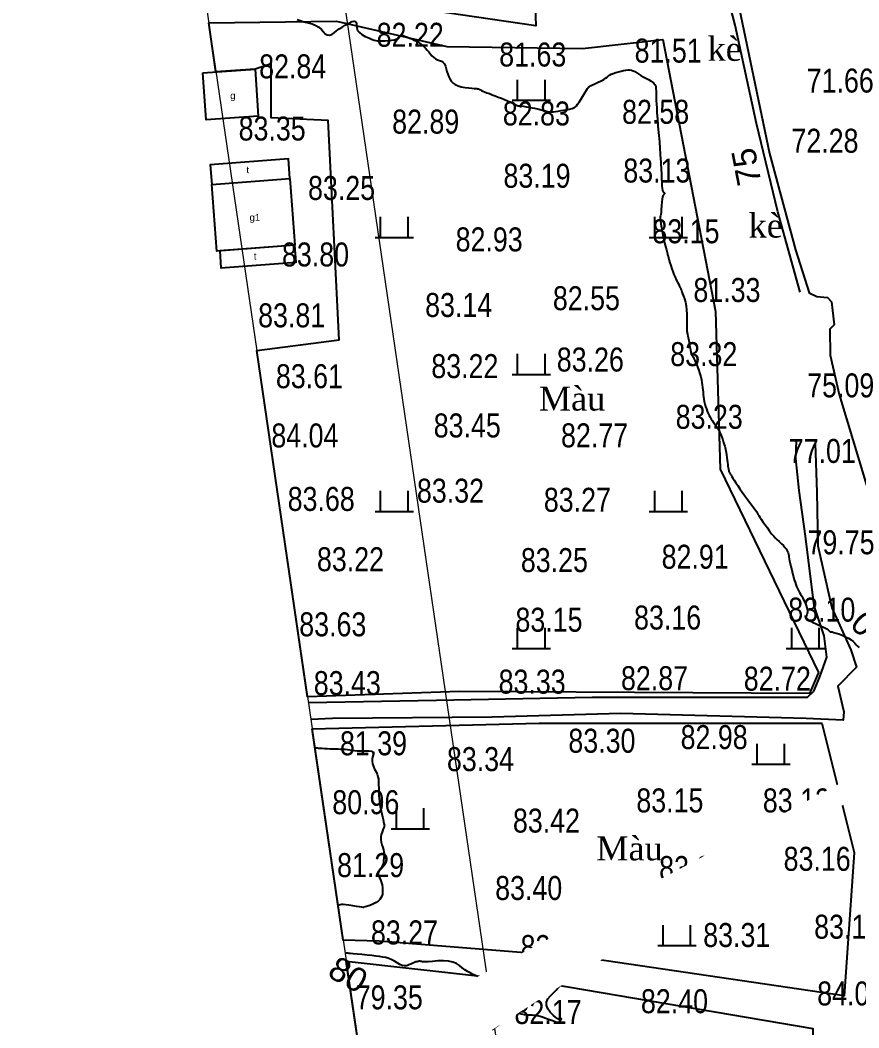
# Model space of a CAD drawing. Header units: metres. Extents: x 429565 to 431255, y 2472510 to 2473324.
# Drawn here: x 429565.6 to 429688, y 2472980.8 to 2473127.8 of the extents above; entities that cross this region are included whole.
import ezdxf
from ezdxf.enums import TextEntityAlignment as Align

# ---------------------------------------------------------------- set-up
doc = ezdxf.new("R2010")
doc.units = ezdxf.units.M
doc.set_wipeout_variables(frame=1)
doc.layers.get('0').update_dxf_attribs({"color": 50})
for name, color, linetype in [('BV_Ten_Chugiai', 7, 'Continuous'), ('Docao', 7, 'Continuous'), ('duong', 9, 'Continuous'), ('Ghichu', 7, 'Continuous'), ('hanh nha', 6, 'Continuous'), ('mau2000', 3, 'Continuous'), ('MHBS_DongMuc', 3, 'Continuous'), ('nha', 6, 'Continuous'), ('RG', 3, 'Continuous'), ('thuyhe', 4, 'Continuous')]:
    doc.layers.add(name, color=color, linetype=linetype)
doc.layers.add('PLine_74', color=74, linetype='Continuous', lineweight=0)
doc.styles.add('ghichu', font='times.ttf', dxfattribs={"height": 1.5})
doc.styles.get("Standard").update_dxf_attribs({"font": 'arial.ttf'})
doc.linetypes.add('DUONG_MEP_NUOC', pattern='A,0.2,[130,ltypeshp.shx,S=0.15,R=0,X=0,Y=0.15],0.05,[130,ltypeshp.shx,S=0.15,R=0,X=0,Y=0.15],1', length=1.25)
doc.linetypes.add('R_GIOI_TV', pattern='A,0,[133,ltypeshp.shx,S=0.04,R=0,X=-0.03,Y=0],-0.5', length=0.5)

# ---------------------------------------------------------------- blocks, each defined once
blk = doc.blocks.new('mau')
for p, q in [((-0.5, 0), (-0.5, 0.75)), ((0.5, 0), (0.5, 0.75)), ((-0.7, 0), (0.7, 0))]:
    blk.add_line(p, q)
blk = doc.blocks.new('A$Ce915ad33')
at = {"layer": 'duong', "color": 8}
for points in [[(429607.69, 2473028.23), (429626.39, 2473028.56), (429649.12, 2473029.03), (429674.24, 2473029.03), (429680.55, 2473029.01), (429681.46, 2473029.89), (429682.34, 2473032.01), (429683.34, 2473034.87), (429682.97, 2473037.95), (429681.51, 2473042.33), (429680.22, 2473052.52), (429679.3, 2473059.16), (429678.84, 2473063.86), (429678.92, 2473066.49)], [(429681.63, 2473066.05), (429681.87, 2473058.93), (429682.05, 2473051.1), (429684.07, 2473042.05), (429686.86, 2473035.94), (429687.69, 2473033.39), (429684.96, 2473030.63), (429685.85, 2473026.9), (429685.73, 2473025.65), (429680.33, 2473025.89), (429653.28, 2473026.66), (429634.51, 2473026.12), (429611.19, 2473025.89), (429608.05, 2473025.78)]]:
    blk.add_lwpolyline(points, dxfattribs=at)
at = {"layer": 'MHBS_DongMuc', "color": 8, "elevation": 82}
for points in [[(429606.05, 2473127.91), (429606.51, 2473127.75), (429607.04, 2473127.59), (429607.64, 2473127.43), (429608.24, 2473127.26), (429608.76, 2473127.04), (429609.21, 2473126.78), (429609.59, 2473126.47), (429609.89, 2473126.13), (429610.16, 2473125.83), (429610.45, 2473125.66), (429610.76, 2473125.63), (429611.09, 2473125.72), (429611.43, 2473125.95), (429611.8, 2473126.24), (429612.19, 2473126.53), (429612.62, 2473126.81), (429613.08, 2473127.1), (429613.57, 2473127.39), (429614.01, 2473127.61), (429614.35, 2473127.69), (429614.58, 2473127.62), (429614.71, 2473127.42), (429614.72, 2473127.08), (429614.74, 2473126.69), (429614.88, 2473126.33), (429615.13, 2473126), (429615.5, 2473125.7), (429615.98, 2473125.44), (429616.49, 2473125.22), (429616.92, 2473125.05), (429617.27, 2473124.92), (429617.54, 2473124.84), (429617.74, 2473124.81), (429617.93, 2473124.8), (429618.19, 2473124.8), (429618.52, 2473124.8), (429618.91, 2473124.82), (429619.38, 2473124.84), (429619.83, 2473124.88), (429620.21, 2473124.95), (429620.5, 2473125.04), (429620.71, 2473125.16), (429620.83, 2473125.31), (429620.93, 2473125.45), (429621.04, 2473125.55), (429621.16, 2473125.6), (429621.3, 2473125.61), (429621.46, 2473125.58), (429621.64, 2473125.51), (429621.87, 2473125.43), (429622.14, 2473125.33), (429622.44, 2473125.21), (429622.79, 2473125.07), (429623.14, 2473124.92), (429623.47, 2473124.75), (429623.78, 2473124.57), (429624.05, 2473124.38), (429624.31, 2473124.18), (429624.55, 2473123.95), (429624.78, 2473123.71), (429625.02, 2473123.45), (429625.25, 2473123.17), (429625.49, 2473122.87), (429625.73, 2473122.59), (429625.98, 2473122.35), (429626.25, 2473122.16), (429626.54, 2473122.02), (429626.84, 2473121.94), (429627.13, 2473121.83), (429627.37, 2473121.66), (429627.57, 2473121.42), (429627.71, 2473121.1), (429627.81, 2473120.71), (429627.9, 2473120.3), (429628.02, 2473119.92), (429628.17, 2473119.56), (429628.35, 2473119.23), (429628.55, 2473118.92), (429628.81, 2473118.64), (429629.13, 2473118.42), (429629.54, 2473118.23), (429630.01, 2473118.1), (429630.56, 2473118.01), (429631.1, 2473117.95), (429631.54, 2473117.9), (429631.89, 2473117.86), (429632.13, 2473117.84), (429632.28, 2473117.82), (429632.38, 2473117.81), (429632.48, 2473117.79), (429632.59, 2473117.75), (429632.7, 2473117.7), (429632.81, 2473117.64), (429632.95, 2473117.57), (429633.15, 2473117.47), (429633.41, 2473117.36), (429633.73, 2473117.23), (429634.11, 2473117.09), (429634.53, 2473116.93), (429634.96, 2473116.76), (429635.4, 2473116.59), (429635.85, 2473116.41), (429636.32, 2473116.22), (429636.76, 2473116.04), (429637.13, 2473115.87), (429637.44, 2473115.73), (429637.68, 2473115.6), (429637.86, 2473115.5), (429638.01, 2473115.41), (429638.15, 2473115.35), (429638.29, 2473115.31), (429638.42, 2473115.29), (429638.56, 2473115.29), (429638.75, 2473115.29), (429639.06, 2473115.26), (429639.48, 2473115.19), (429640.02, 2473115.09), (429640.67, 2473114.95), (429641.33, 2473114.81), (429641.86, 2473114.69), (429642.28, 2473114.59), (429642.58, 2473114.51), (429642.77, 2473114.46), (429642.93, 2473114.43), (429643.15, 2473114.42), (429643.43, 2473114.43), (429643.76, 2473114.47), (429644.16, 2473114.54), (429644.56, 2473114.62), (429644.93, 2473114.68), (429645.25, 2473114.74), (429645.54, 2473114.79), (429645.78, 2473114.84), (429646, 2473114.89), (429646.2, 2473114.94), (429646.37, 2473115.01), (429646.52, 2473115.09), (429646.66, 2473115.18), (429646.8, 2473115.32), (429646.98, 2473115.55), (429647.2, 2473115.86), (429647.46, 2473116.26), (429647.75, 2473116.74), (429648.04, 2473117.21), (429648.27, 2473117.59), (429648.44, 2473117.86), (429648.56, 2473118.03), (429648.62, 2473118.1), (429648.71, 2473118.14), (429648.88, 2473118.23), (429649.15, 2473118.36), (429649.51, 2473118.53), (429649.97, 2473118.75), (429650.42, 2473118.98), (429650.79, 2473119.18), (429651.07, 2473119.35), (429651.27, 2473119.49), (429651.37, 2473119.6), (429651.47, 2473119.7), (429651.63, 2473119.81), (429651.87, 2473119.92), (429652.18, 2473120.04), (429652.56, 2473120.17), (429652.97, 2473120.29), (429653.34, 2473120.39), (429653.69, 2473120.46), (429654, 2473120.52), (429654.29, 2473120.55), (429654.56, 2473120.55), (429654.82, 2473120.51), (429655.09, 2473120.42), (429655.35, 2473120.3), (429655.62, 2473120.13), (429655.89, 2473119.95), (429656.2, 2473119.75), (429656.55, 2473119.56), (429656.93, 2473119.36), (429657.34, 2473119.15), (429657.73, 2473118.93), (429658.03, 2473118.69), (429658.24, 2473118.42), (429658.37, 2473118.13), (429658.41, 2473117.82), (429658.42, 2473117.47), (429658.43, 2473117.06), (429658.44, 2473116.61), (429658.46, 2473116.1), (429658.49, 2473115.54), (429658.52, 2473115.02), (429658.54, 2473114.6), (429658.55, 2473114.3), (429658.56, 2473114.12), (429658.57, 2473114.04), (429658.57, 2473114.03), (429658.57, 2473114.01), (429658.57, 2473113.99), (429658.58, 2473113.98), (429658.58, 2473113.96), (429658.59, 2473113.9), (429658.6, 2473113.75), (429658.62, 2473113.52), (429658.64, 2473113.2), (429658.67, 2473112.79), (429658.7, 2473112.34), (429658.74, 2473111.89), (429658.78, 2473111.43), (429658.82, 2473110.97), (429658.87, 2473110.51), (429658.92, 2473110.08), (429658.95, 2473109.74), (429658.98, 2473109.47), (429658.99, 2473109.29), (429658.99, 2473109.19), (429658.99, 2473109.08), (429659, 2473108.86), (429659.01, 2473108.55), (429659.04, 2473108.14), (429659.07, 2473107.62), (429659.1, 2473107.1), (429659.13, 2473106.66), (429659.15, 2473106.3), (429659.17, 2473106.03), (429659.19, 2473105.84), (429659.2, 2473105.65), (429659.21, 2473105.39), (429659.23, 2473105.05), (429659.24, 2473104.63), (429659.25, 2473104.13), (429659.27, 2473103.64), (429659.31, 2473103.25), (429659.37, 2473102.96), (429659.45, 2473102.77), (429659.55, 2473102.68), (429659.64, 2473102.64), (429659.68, 2473102.58), (429659.69, 2473102.53), (429659.65, 2473102.46), (429659.57, 2473102.39), (429659.48, 2473102.27), (429659.39, 2473102.04), (429659.32, 2473101.71), (429659.27, 2473101.28), (429659.22, 2473100.74), (429659.18, 2473100.2), (429659.15, 2473099.78), (429659.11, 2473099.46), (429659.08, 2473099.24), (429659.05, 2473099.14), (429659.03, 2473099.04), (429659.04, 2473098.82), (429659.08, 2473098.51), (429659.14, 2473098.08), (429659.22, 2473097.54), (429659.32, 2473096.96), (429659.43, 2473096.39), (429659.55, 2473095.84), (429659.68, 2473095.3), (429659.81, 2473094.77), (429659.93, 2473094.3), (429660.03, 2473093.92), (429660.11, 2473093.64), (429660.15, 2473093.46), (429660.17, 2473093.38), (429660.18, 2473093.34), (429660.19, 2473093.31), (429660.2, 2473093.28), (429660.21, 2473093.25), (429660.22, 2473093.21), (429660.24, 2473093.14), (429660.28, 2473092.98), (429660.36, 2473092.74), (429660.45, 2473092.41), (429660.58, 2473092), (429660.72, 2473091.55), (429660.87, 2473091.12), (429661.03, 2473090.71), (429661.2, 2473090.32), (429661.38, 2473089.94), (429661.55, 2473089.6), (429661.69, 2473089.32), (429661.8, 2473089.1), (429661.87, 2473088.94), (429661.92, 2473088.84), (429661.95, 2473088.77), (429661.98, 2473088.7), (429662.02, 2473088.62), (429662.05, 2473088.55), (429662.09, 2473088.47), (429662.14, 2473088.35), (429662.21, 2473088.15), (429662.3, 2473087.89), (429662.42, 2473087.55), (429662.56, 2473087.13), (429662.7, 2473086.66), (429662.81, 2473086.13), (429662.88, 2473085.56), (429662.92, 2473084.93), (429662.93, 2473084.26), (429662.93, 2473083.64), (429662.92, 2473083.14), (429662.92, 2473082.78), (429662.92, 2473082.56), (429662.92, 2473082.47), (429662.92, 2473082.46), (429662.92, 2473082.44), (429662.92, 2473082.43), (429662.92, 2473082.42), (429662.93, 2473082.41), (429662.93, 2473082.4), (429662.93, 2473082.38), (429662.94, 2473082.35), (429662.95, 2473082.31), (429662.96, 2473082.27), (429662.98, 2473082.16), (429663.02, 2473081.97), (429663.07, 2473081.68), (429663.15, 2473081.3), (429663.24, 2473080.82), (429663.33, 2473080.34), (429663.41, 2473079.95), (429663.46, 2473079.64), (429663.5, 2473079.41), (429663.51, 2473079.28), (429663.53, 2473079.18), (429663.56, 2473079.09), (429663.6, 2473079), (429663.66, 2473078.91), (429663.74, 2473078.82), (429663.84, 2473078.69), (429663.96, 2473078.46), (429664.1, 2473078.14), (429664.27, 2473077.73), (429664.46, 2473077.23), (429664.65, 2473076.7), (429664.81, 2473076.2), (429664.94, 2473075.75), (429665.04, 2473075.33), (429665.11, 2473074.95), (429665.17, 2473074.59), (429665.22, 2473074.23), (429665.26, 2473073.88), (429665.29, 2473073.54), (429665.31, 2473073.19), (429665.34, 2473072.85), (429665.39, 2473072.5), (429665.46, 2473072.15), (429665.55, 2473071.79), (429665.65, 2473071.43), (429665.77, 2473071.08), (429665.9, 2473070.75), (429666.04, 2473070.43), (429666.18, 2473070.14), (429666.33, 2473069.87), (429666.48, 2473069.61), (429666.65, 2473069.35), (429666.81, 2473069.1), (429666.99, 2473068.85), (429667.17, 2473068.61), (429667.36, 2473068.35), (429667.53, 2473068.06), (429667.7, 2473067.72), (429667.86, 2473067.35), (429668.01, 2473066.95), (429668.15, 2473066.55), (429668.26, 2473066.19), (429668.36, 2473065.89), (429668.45, 2473065.64), (429668.51, 2473065.44), (429668.56, 2473065.23), (429668.61, 2473064.99), (429668.67, 2473064.7), (429668.71, 2473064.36), (429668.76, 2473063.98), (429668.81, 2473063.59), (429668.85, 2473063.26), (429668.89, 2473062.96), (429668.92, 2473062.72), (429668.95, 2473062.52), (429668.98, 2473062.35), (429669.01, 2473062.21), (429669.03, 2473062.08), (429669.05, 2473061.99), (429669.07, 2473061.91), (429669.1, 2473061.84), (429669.13, 2473061.77), (429669.17, 2473061.69), (429669.22, 2473061.61), (429669.28, 2473061.53), (429669.37, 2473061.41), (429669.49, 2473061.23), (429669.65, 2473060.99), (429669.84, 2473060.68), (429670.07, 2473060.32), (429670.34, 2473059.9), (429670.65, 2473059.44), (429671, 2473058.94), (429671.38, 2473058.4), (429671.8, 2473057.82), (429672.21, 2473057.28), (429672.54, 2473056.83), (429672.79, 2473056.48), (429672.97, 2473056.24), (429673.07, 2473056.09), (429673.13, 2473056), (429673.19, 2473055.91), (429673.25, 2473055.82), (429673.3, 2473055.73), (429673.35, 2473055.64), (429673.43, 2473055.51), (429673.57, 2473055.29), (429673.77, 2473055), (429674.03, 2473054.62), (429674.36, 2473054.16), (429674.69, 2473053.71), (429674.95, 2473053.34), (429675.15, 2473053.05), (429675.29, 2473052.85), (429675.37, 2473052.74), (429675.45, 2473052.64), (429675.59, 2473052.49), (429675.79, 2473052.29), (429676.06, 2473052.04), (429676.39, 2473051.73), (429676.73, 2473051.41), (429677.01, 2473051.13), (429677.24, 2473050.87), (429677.41, 2473050.65), (429677.53, 2473050.46), (429677.62, 2473050.29), (429677.69, 2473050.1), (429677.75, 2473049.9), (429677.79, 2473049.7), (429677.82, 2473049.48), (429677.85, 2473049.23), (429677.91, 2473048.91), (429677.99, 2473048.53), (429678.09, 2473048.09), (429678.22, 2473047.58), (429678.36, 2473047.06), (429678.49, 2473046.59), (429678.6, 2473046.16), (429678.72, 2473045.79), (429678.82, 2473045.46), (429678.93, 2473045.15), (429679.05, 2473044.86), (429679.19, 2473044.57), (429679.34, 2473044.3), (429679.51, 2473044.03), (429679.68, 2473043.75), (429679.85, 2473043.45), (429680.01, 2473043.12), (429680.17, 2473042.78), (429680.32, 2473042.4), (429680.44, 2473042.04), (429680.51, 2473041.72), (429680.53, 2473041.45), (429680.49, 2473041.21), (429680.41, 2473041.02), (429680.32, 2473040.86), (429680.3, 2473040.71), (429680.32, 2473040.58), (429680.4, 2473040.46), (429680.54, 2473040.35), (429680.75, 2473040.23), (429681.02, 2473040.09), (429681.37, 2473039.91), (429681.79, 2473039.72), (429682.29, 2473039.49), (429682.77, 2473039.27), (429683.15, 2473039.08), (429683.43, 2473038.92), (429683.61, 2473038.79), (429683.69, 2473038.7), (429683.72, 2473038.63), (429683.77, 2473038.58), (429683.83, 2473038.55), (429683.91, 2473038.53), (429684, 2473038.54), (429684.14, 2473038.53), (429684.37, 2473038.48), (429684.69, 2473038.38), (429685.09, 2473038.24), (429685.58, 2473038.05), (429686.08, 2473037.84), (429686.51, 2473037.62), (429686.88, 2473037.4), (429687.17, 2473037.16), (429687.41, 2473036.92), (429687.61, 2473036.68), (429687.82, 2473036.46), (429688.05, 2473036.25)], [(429608.66, 2473021.64), (429608.92, 2473021.62), (429608.99, 2473021.61), (429609.06, 2473021.61), (429609.12, 2473021.6), (429609.18, 2473021.6), (429609.28, 2473021.59), (429609.45, 2473021.58), (429609.7, 2473021.57), (429610.02, 2473021.55), (429610.42, 2473021.53), (429610.85, 2473021.5), (429611.26, 2473021.48), (429611.65, 2473021.47), (429612.02, 2473021.46), (429612.38, 2473021.45), (429612.72, 2473021.44), (429613.06, 2473021.42), (429613.4, 2473021.39), (429613.74, 2473021.34), (429614.08, 2473021.28), (429614.43, 2473021.22), (429614.82, 2473021.19), (429615.23, 2473021.17), (429615.68, 2473021.18), (429616.15, 2473021.21), (429616.58, 2473021.21), (429616.89, 2473021.13), (429617.08, 2473020.97), (429617.14, 2473020.73), (429617.09, 2473020.42), (429617.01, 2473020.06), (429616.99, 2473019.69), (429617.05, 2473019.31), (429617.17, 2473018.92), (429617.36, 2473018.52), (429617.57, 2473018.13), (429617.73, 2473017.76), (429617.84, 2473017.41), (429617.91, 2473017.09), (429617.94, 2473016.8), (429617.94, 2473016.5), (429617.94, 2473016.17), (429617.95, 2473015.82), (429617.96, 2473015.43), (429617.97, 2473015.02), (429617.99, 2473014.62), (429618.02, 2473014.24), (429618.05, 2473013.9), (429618.08, 2473013.59), (429618.13, 2473013.32), (429618.18, 2473013.04), (429618.25, 2473012.72), (429618.32, 2473012.38), (429618.4, 2473011.99), (429618.5, 2473011.57), (429618.59, 2473011.17), (429618.66, 2473010.85), (429618.72, 2473010.6), (429618.76, 2473010.43), (429618.78, 2473010.33), (429618.77, 2473010.24), (429618.73, 2473010.09), (429618.67, 2473009.89), (429618.57, 2473009.64), (429618.44, 2473009.33), (429618.33, 2473008.99), (429618.27, 2473008.63), (429618.27, 2473008.26), (429618.32, 2473007.87), (429618.43, 2473007.47), (429618.55, 2473007.08), (429618.64, 2473006.74), (429618.7, 2473006.46), (429618.74, 2473006.22), (429618.74, 2473006.02), (429618.73, 2473005.85), (429618.71, 2473005.65), (429618.69, 2473005.44), (429618.67, 2473005.22), (429618.65, 2473004.97), (429618.6, 2473004.72), (429618.53, 2473004.48), (429618.42, 2473004.25), (429618.29, 2473004.03), (429618.13, 2473003.82), (429617.98, 2473003.61), (429617.89, 2473003.39), (429617.87, 2473003.18), (429617.92, 2473002.96), (429618.02, 2473002.74), (429618.15, 2473002.5), (429618.26, 2473002.23), (429618.36, 2473001.93), (429618.44, 2473001.61), (429618.5, 2473001.26), (429618.53, 2473000.9), (429618.53, 2473000.57), (429618.49, 2473000.26), (429618.4, 2472999.98), (429618.28, 2472999.72), (429618.11, 2472999.49), (429617.89, 2472999.27), (429617.6, 2472999.07), (429617.27, 2472998.89), (429616.88, 2472998.72), (429616.5, 2472998.58), (429616.19, 2472998.47), (429615.97, 2472998.4), (429615.82, 2472998.35), (429615.76, 2472998.33), (429615.67, 2472998.34), (429615.47, 2472998.36), (429615.15, 2472998.41), (429614.72, 2472998.48), (429614.17, 2472998.57), (429613.61, 2472998.65), (429613.15, 2472998.71), (429612.78, 2472998.74), (429612.51, 2472998.74), (429612.34, 2472998.72), (429612.03, 2472998.62)], [(429634.52, 2472980.5), (429634.88, 2472980.77), (429635.22, 2472981.02), (429635.54, 2472981.25), (429635.84, 2472981.49), (429636.08, 2472981.75), (429636.29, 2472982.05), (429636.45, 2472982.37), (429636.56, 2472982.73), (429636.69, 2472983.04), (429636.89, 2472983.23), (429637.15, 2472983.31), (429637.49, 2472983.27), (429637.9, 2472983.12), (429638.33, 2472982.93), (429638.75, 2472982.79), (429639.16, 2472982.69), (429639.56, 2472982.65), (429639.94, 2472982.65), (429640.34, 2472982.65), (429640.79, 2472982.6), (429641.3, 2472982.5), (429641.85, 2472982.35), (429642.46, 2472982.15), (429643.03, 2472981.94), (429643.48, 2472981.78), (429643.8, 2472981.66), (429644.01, 2472981.58), (429644.09, 2472981.54), (429644.11, 2472981.52), (429644.13, 2472981.51), (429644.16, 2472981.51), (429644.19, 2472981.52), (429644.22, 2472981.53), (429644.26, 2472981.56), (429644.31, 2472981.61), (429644.37, 2472981.68), (429644.44, 2472981.77), (429644.53, 2472981.88), (429644.6, 2472981.99), (429644.62, 2472982.05), (429644.61, 2472982.07), (429644.55, 2472982.06), (429644.46, 2472982), (429644.3, 2472981.98), (429644.08, 2472982.08), (429643.78, 2472982.29), (429643.42, 2472982.62), (429642.99, 2472983.07), (429642.61, 2472983.56), (429642.43, 2472984.05), (429642.43, 2472984.52), (429642.63, 2472984.99), (429643.02, 2472985.45), (429643.47, 2472985.88), (429643.85, 2472986.28), (429644.16, 2472986.65), (429644.41, 2472986.99), (429644.59, 2472987.29), (429644.71, 2472987.56), (429644.77, 2472987.77), (429644.76, 2472987.93), (429644.7, 2472988.04), (429644.57, 2472988.11), (429644.38, 2472988.15), (429644.1, 2472988.22), (429643.75, 2472988.29), (429643.31, 2472988.38), (429642.8, 2472988.49), (429642.3, 2472988.59), (429641.91, 2472988.68), (429641.62, 2472988.75), (429641.44, 2472988.8), (429641.37, 2472988.83), (429641.35, 2472988.85), (429641.33, 2472988.86), (429641.3, 2472988.86), (429641.27, 2472988.86), (429641.23, 2472988.86), (429641.15, 2472988.82), (429640.97, 2472988.74), (429640.71, 2472988.61), (429640.35, 2472988.44), (429639.91, 2472988.22), (429639.43, 2472988.01), (429639, 2472987.87), (429638.59, 2472987.78), (429638.22, 2472987.75), (429637.88, 2472987.79), (429637.58, 2472987.79), (429637.31, 2472987.67), (429637.06, 2472987.43), (429636.85, 2472987.07), (429636.67, 2472986.58), (429636.46, 2472986.13), (429636.19, 2472985.86), (429635.84, 2472985.77), (429635.43, 2472985.87), (429634.94, 2472986.16), (429634.46, 2472986.52), (429634.03, 2472986.84), (429633.68, 2472987.13), (429633.38, 2472987.39), (429633.16, 2472987.61), (429632.94, 2472987.81), (429632.69, 2472988.01), (429632.4, 2472988.2), (429632.06, 2472988.39), (429631.69, 2472988.57), (429631.3, 2472988.77), (429630.91, 2472988.99), (429630.52, 2472989.25), (429630.13, 2472989.54), (429629.74, 2472989.86), (429629.3, 2472990.15), (429628.77, 2472990.36), (429628.14, 2472990.5), (429627.41, 2472990.55), (429626.59, 2472990.52), (429625.8, 2472990.46), (429625.16, 2472990.42), (429624.68, 2472990.41), (429624.36, 2472990.41), (429624.19, 2472990.43), (429624.09, 2472990.45), (429623.97, 2472990.47), (429623.85, 2472990.47), (429623.7, 2472990.45), (429623.55, 2472990.42), (429623.37, 2472990.38), (429623.16, 2472990.31), (429622.93, 2472990.21), (429622.66, 2472990.08), (429622.37, 2472989.94), (429622.06, 2472989.82), (429621.73, 2472989.79), (429621.39, 2472989.85), (429621.02, 2472990), (429620.64, 2472990.23), (429620.25, 2472990.49), (429619.85, 2472990.7), (429619.43, 2472990.88), (429619.01, 2472991.01), (429618.57, 2472991.1), (429618.09, 2472991.16), (429617.55, 2472991.23), (429616.93, 2472991.3), (429616.25, 2472991.38), (429615.5, 2472991.45), (429614.79, 2472991.52), (429614.23, 2472991.57), (429613.82, 2472991.61), (429613.57, 2472991.63), (429613.46, 2472991.65), (429613.43, 2472991.65), (429613.4, 2472991.66), (429613.38, 2472991.66), (429613.35, 2472991.66), (429613.32, 2472991.66), (429613.3, 2472991.66), (429613.27, 2472991.65), (429613.23, 2472991.65), (429613.2, 2472991.64), (429613.16, 2472991.63), (429613.06, 2472991.61)]]:
    blk.add_lwpolyline(points, dxfattribs=at)
at = {"layer": 'nha', "color": 8}
for points in [[(429592.29, 2473120.14), (429599.91, 2473120.67), (429600.38, 2473113.81), (429592.76, 2473113.28)], [(429593.59, 2473103.85), (429604.99, 2473104.7), (429604.78, 2473107.57), (429593.37, 2473106.72)], [(429593.59, 2473103.85), (429604.99, 2473104.7), (429605.71, 2473094.96), (429594.31, 2473094.11)], [(429605.71, 2473094.96), (429594.75, 2473094.15), (429594.93, 2473091.67), (429605.9, 2473092.48)]]:
    blk.add_lwpolyline(points, close=True, dxfattribs=at)
at = {"layer": 'PLine_74', "color": 8, "flags": 128}
for points in [[(430755.16, 2472869.51), (430572.78, 2472900.71), (430404.39, 2472985.78), (430266.67, 2472993.77), (430127.6, 2472940.94), (430111.2, 2472980.26), (430078.3, 2473053.71), (429969.3, 2473162.16), (429793.99, 2473147.91), (429784.41, 2473322.08), (429565.63, 2473315.24), (429616.9, 2472965.41), (429670.7, 2472871.67), (429837.73, 2472692.12), (429864, 2472597.41), (430001.8, 2472600.69), (430068.37, 2472706.22), (430291.61, 2472819.2), (430384.04, 2472791.81), (430513.54, 2472748.35), (430684.57, 2472710.27)], [(430745.85, 2472850.81), (430566.44, 2472881.51), (430399.08, 2472966.06), (430269.78, 2472973.55), (430116.59, 2472915.37), (430092.84, 2472972.32), (430061.56, 2473042.15), (429961.73, 2473141.48), (429775.15, 2473126.31), (429765.51, 2473301.48), (429588.67, 2473295.95), (429636.14, 2472972.07), (429636.14, 2472972.07), (429686.91, 2472883.62), (429855.7, 2472702.17), (429879.11, 2472617.77), (429990.6, 2472620.43), (430054.41, 2472721.57), (430289.67, 2472840.63), (430390.06, 2472810.88), (430518.91, 2472767.64), (430692.33, 2472729.03)], [(430745.85, 2472850.81), (430566.44, 2472881.51), (430399.08, 2472966.06), (430269.78, 2472973.55), (430116.59, 2472915.37), (430092.84, 2472972.32), (430061.56, 2473042.15), (429961.73, 2473141.48), (429775.15, 2473126.31), (429765.51, 2473301.48), (429588.67, 2473295.95), (429636.14, 2472972.07), (429636.14, 2472972.07), (429686.91, 2472883.62), (429855.7, 2472702.17), (429879.11, 2472617.77), (429990.6, 2472620.43), (430054.41, 2472721.57), (430289.67, 2472840.63), (430390.06, 2472810.88), (430518.91, 2472767.64), (430692.33, 2472729.03)]]:
    blk.add_lwpolyline(points, dxfattribs=at)
at = {"layer": 'RG', "color": 8, "linetype": 'R_GIOI_TV', "ltscale": 3}
for points in [[(429603.65, 2473166.16), (429617.13, 2473171.76), (429635.94, 2473175.76), (429644.34, 2473176.56), (429655.81, 2473176.16), (429661.68, 2473147.5), (429647.28, 2473143.9), (429640.34, 2473142.3), (429640.87, 2473126.97), (429608.59, 2473131.77), (429603.92, 2473158.56)], [(429593.15, 2473127.44), (429611.78, 2473127.65), (429627.88, 2473123.95), (429647.68, 2473123.69), (429659.43, 2473125.01), (429667.09, 2473085.32), (429667.76, 2473062.28), (429682.15, 2473032.61), (429680.83, 2473029.57), (429629.74, 2473029.84), (429607.57, 2473029.05), (429600.16, 2473079.63), (429612.18, 2473081.18), (429610.6, 2473113.15), (429602.28, 2473113.55), (429602.28, 2473121.46), (429599.91, 2473120.67), (429594.2, 2473120.27)], [(429608.25, 2473024.42), (429641.35, 2473025.23), (429682.64, 2473025.23), (429687.36, 2473006.37), (429685.88, 2472985.45), (429647.84, 2472991.05), (429618.03, 2472993.41), (429612.78, 2472993.54)], [(429613.22, 2472990.5), (429643.26, 2472987.16), (429681.3, 2472980.68), (429681, 2472964.04), (429629.78, 2472956.01), (429623.15, 2472954.52), (429616.9, 2472965.41)]]:
    blk.add_lwpolyline(points, close=True, dxfattribs=at)
at = {"layer": 'thuyhe', "color": 5, "linetype": 'DUONG_MEP_NUOC', "ltscale": 3}
blk.add_lwpolyline([(429670.1, 2473131.72), (429671.23, 2473126.3), (429674.99, 2473108.36), (429678.76, 2473094.32), (429680.76, 2473088.02), (429681.89, 2473087.48), (429683.45, 2473087.33), (429684.04, 2473086.7), (429684.43, 2473083.35), (429683.8, 2473082.72), (429683.84, 2473078.91), (429685.16, 2473073.2), (429689.13, 2473059.98)], dxfattribs=at)
at = {"layer": 'thuyhe', "color": 8}
blk.add_lwpolyline([(429679.45, 2473088.14), (429676.2, 2473099.83), (429673.06, 2473112.73), (429669.99, 2473127.1), (429668.93, 2473131.05)], dxfattribs=at)
at = {"layer": 'mau2000', "color": 8, "xscale": 4, "yscale": 4, "zscale": 4}
for p in [(429640.23, 2473116.12), (429620.23, 2473096.12), (429660.23, 2473096.12), (429640.23, 2473076.12), (429620.23, 2473056.12), (429660.23, 2473056.12), (429640.23, 2473036.12), (429680.23, 2473036.12), (429675.18, 2473019.23), (429622.56, 2473009.82), (429661.47, 2472992.76)]:
    blk.add_blockref('mau', p, dxfattribs=at)
at = {"layer": 'Docao', "color": 8, "width": 0.8}
for s, p in [('82.22', (429617.66, 2473123.93)), ('81.63', (429635.54, 2473121.05)), ('81.51', (429655.3, 2473121.62)), ('82.84', (429600.51, 2473119.32)), ('71.66', (429680.41, 2473117.25)), ('82.83', (429636.07, 2473112.45)), ('82.58', (429653.47, 2473112.69)), ('82.89', (429619.92, 2473111.26)), ('83.35', (429597.51, 2473110.25)), ('72.28', (429678.18, 2473108.47)), ('83.19', (429636.16, 2473103.36)), ('83.13', (429653.65, 2473104.12)), ('83.25', (429607.64, 2473101.58)), ('83.15', (429657.9, 2473095.26)), ('82.93', (429629.18, 2473094.07)), ('83.80', (429603.84, 2473091.87)), ('82.55', (429643.37, 2473085.49)), ('81.33', (429663.88, 2473086.69)), ('83.14', (429624.73, 2473084.5)), ('83.81', (429600.36, 2473082.99)), ('83.26', (429643.94, 2473076.54)), ('83.32', (429660.5, 2473077.33)), ('83.22', (429625.63, 2473075.58)), ('83.61', (429602.95, 2473074.11)), ('75.09', (429680.48, 2473072.77)), ('83.23', (429661.29, 2473068.18)), ('83.45', (429625.98, 2473066.92)), ('84.04', (429602.29, 2473065.46)), ('82.77', (429644.56, 2473065.48)), ('77.01', (429677.79, 2473063.2)), ('83.32', (429623.53, 2473057.4)), ('83.68', (429604.67, 2473056.2)), ('83.27', (429642.05, 2473056.07)), ('79.75', (429680.53, 2473049.87)), ('83.22', (429608.94, 2473047.4)), ('83.25', (429638.7, 2473047.27)), ('82.91', (429659.24, 2473047.76)), ('83.10', (429677.72, 2473040.04)), ('83.15', (429637.91, 2473038.57)), ('83.16', (429655.22, 2473038.89)), ('83.63', (429606.36, 2473037.9)), ('83.33', (429635.45, 2473029.54)), ('82.87', (429653.31, 2473030.04)), ('82.72', (429671.23, 2473029.97)), ('83.43', (429608.48, 2473029.32)), ('83.30', (429645.63, 2473020.91)), ('82.98', (429662.01, 2473021.44)), ('81.39', (429612.3, 2473020.54)), ('83.34', (429627.91, 2473018.23)), ('80.96', (429611.18, 2473011.94)), ('83.15', (429655.55, 2473012.2)), ('83.12', (429674.01, 2473012.2)), ('83.42', (429637.54, 2473009.26)), ('83.16', (429677.04, 2473003.68)), ('81.29', (429611.88, 2473002.76)), ('83.26', (429658.88, 2473002.33)), ('83.40', (429634.95, 2472999.42)), ('83.27', (429616.82, 2472992.94)), ('83.16', (429681.5, 2472993.77)), ('83.31', (429665.31, 2472992.56)), ('83.24', (429638.66, 2472990.8)), ('84.03', (429681.94, 2472984.03)), ('79.35', (429614.6, 2472983.46)), ('82.40', (429656.22, 2472982.9)), ('82.17', (429637.77, 2472981.32))]:
    blk.add_text(s, height=3.5, dxfattribs=at).set_placement(p)
at = {"layer": 'Ghichu', "color": 8, "style": 'ghichu'}
for s, p in [('kè', (429665.95, 2473121.88)), ('kè', (429671.94, 2473096.09)), ('Màu', (429641.32, 2473070.84)), ('Màu', (429649.71, 2473005.2))]:
    blk.add_text(s, height=3.5, dxfattribs=at).set_placement(p)
at = {"layer": 'MHBS_DongMuc', "color": 8}
for s, rotation, p in [('75', 100.8601, (429671.61, 2473106.42, 75)), ('80', 136.7204, (429689.72, 2473038.84, 80)), ('80', 330.0272, (429613.51, 2472988.54, 80))]:
    blk.add_text(s, height=3.5, rotation=rotation, dxfattribs=at).set_placement(p, align=Align.MIDDLE)
at = {"layer": 'nha', "color": 8}
for s, p in [('g', (429596.28, 2473116.31)), ('t', (429598.64, 2473105.49)), ('g1', (429599.11, 2473098.54)), ('t', (429599.73, 2473092.87))]:
    blk.add_text(s, height=1, dxfattribs=at).set_placement(p)

msp = doc.modelspace()

# ---------------------------------------------------------------- block references
at = {"layer": 'hanh nha'}
msp.add_blockref('A$Ce915ad33', (0, 0), dxfattribs=at)

# ---------------------------------------------------------------- next in the draw order: wipeouts: each hides what was drawn before it
at = {"color": 7}
msp.add_wipeout([(429589.71, 2472965.44), (429717.06, 2473033.39), (429589.71, 2472951.77)], dxfattribs=at).dxf.layer = 'BV_Ten_Chugiai'

doc.saveas('drawing.dxf')
